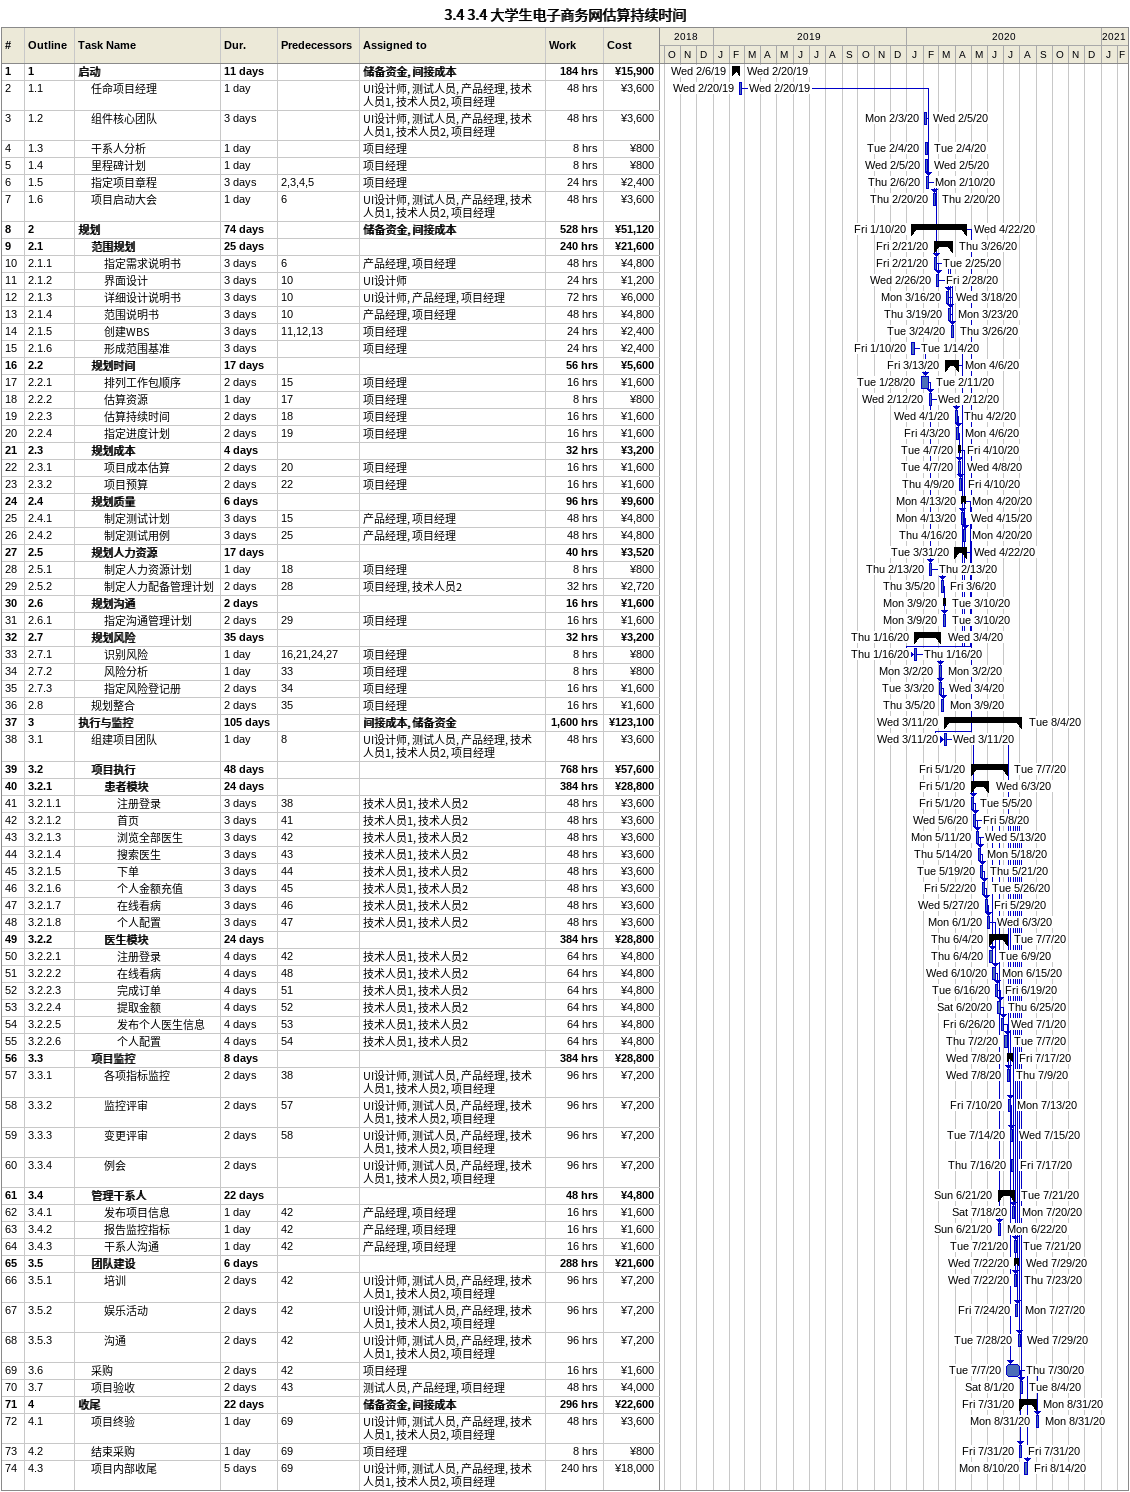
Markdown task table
3.4 3.4 大学生电子商务网估算持续时间

| ID | WBS | Task | Duration | Start | Finish | Predecessors | Resources | Work (h) | Cost (¥) |
|---|---|---|---|---|---|---|---|---|---|
| 1 | 1 | **启动** | 11d | 2019-02-06 | 2019-02-20 |  | 储备资金, 间接成本 | 184 | 15900 |
| 2 | 1.1 | 任命项目经理 | 1d | 2019-02-20 | 2019-02-20 |  | UI设计师, 测试人员, 产品经理, 技术人员1, 技术人员2, 项目经理 | 48 | 3600 |
| 3 | 1.2 | 组件核心团队 | 3d | 2020-02-03 | 2020-02-05 |  | UI设计师, 测试人员, 产品经理, 技术人员1, 技术人员2, 项目经理 | 48 | 3600 |
| 4 | 1.3 | 干系人分析 | 1d | 2020-02-04 | 2020-02-04 |  | 项目经理 | 8 | 800 |
| 5 | 1.4 | 里程碑计划 | 1d | 2020-02-05 | 2020-02-05 |  | 项目经理 | 8 | 800 |
| 6 | 1.5 | 指定项目章程 | 3d | 2020-02-06 | 2020-02-10 | 2, 3, 4, 5 | 项目经理 | 24 | 2400 |
| 7 | 1.6 | 项目启动大会 | 1d | 2020-02-20 | 2020-02-20 | 6 | UI设计师, 测试人员, 产品经理, 技术人员1, 技术人员2, 项目经理 | 48 | 3600 |
| 8 | 2 | **规划** | 74d | 2020-01-10 | 2020-04-22 |  | 储备资金, 间接成本 | 528 | 51120 |
| 9 | 2.1 | **范围规划** | 25d | 2020-02-21 | 2020-03-26 |  |  | 240 | 21600 |
| 10 | 2.1.1 | 指定需求说明书 | 3d | 2020-02-21 | 2020-02-25 | 6 | 产品经理, 项目经理 | 48 | 4800 |
| 11 | 2.1.2 | 界面设计 | 3d | 2020-02-26 | 2020-02-28 | 10 | UI设计师 | 24 | 1200 |
| 12 | 2.1.3 | 详细设计说明书 | 3d | 2020-03-16 | 2020-03-18 | 10 | UI设计师, 产品经理, 项目经理 | 72 | 6000 |
| 13 | 2.1.4 | 范围说明书 | 3d | 2020-03-19 | 2020-03-23 | 10 | 产品经理, 项目经理 | 48 | 4800 |
| 14 | 2.1.5 | 创建WBS | 3d | 2020-03-24 | 2020-03-26 | 11, 12, 13 | 项目经理 | 24 | 2400 |
| 15 | 2.1.6 | 形成范围基准 | 3d | 2020-01-10 | 2020-01-14 |  | 项目经理 | 24 | 2400 |
| 16 | 2.2 | **规划时间** | 17d | 2020-03-13 | 2020-04-06 |  |  | 56 | 5600 |
| 17 | 2.2.1 | 排列工作包顺序 | 2d | 2020-01-28 | 2020-02-11 | 15 | 项目经理 | 16 | 1600 |
| 18 | 2.2.2 | 估算资源 | 1d | 2020-02-12 | 2020-02-12 | 17 | 项目经理 | 8 | 800 |
| 19 | 2.2.3 | 估算持续时间 | 2d | 2020-04-01 | 2020-04-02 | 18 | 项目经理 | 16 | 1600 |
| 20 | 2.2.4 | 指定进度计划 | 2d | 2020-04-03 | 2020-04-06 | 19 | 项目经理 | 16 | 1600 |
| 21 | 2.3 | **规划成本** | 4d | 2020-04-07 | 2020-04-10 |  |  | 32 | 3200 |
| 22 | 2.3.1 | 项目成本估算 | 2d | 2020-04-07 | 2020-04-08 | 20 | 项目经理 | 16 | 1600 |
| 23 | 2.3.2 | 项目预算 | 2d | 2020-04-09 | 2020-04-10 | 22 | 项目经理 | 16 | 1600 |
| 24 | 2.4 | **规划质量** | 6d | 2020-04-13 | 2020-04-20 |  |  | 96 | 9600 |
| 25 | 2.4.1 | 制定测试计划 | 3d | 2020-04-13 | 2020-04-15 | 15 | 产品经理, 项目经理 | 48 | 4800 |
| 26 | 2.4.2 | 制定测试用例 | 3d | 2020-04-16 | 2020-04-20 | 25 | 产品经理, 项目经理 | 48 | 4800 |
| 27 | 2.5 | **规划人力资源** | 17d | 2020-03-31 | 2020-04-22 |  |  | 40 | 3520 |
| 28 | 2.5.1 | 制定人力资源计划 | 1d | 2020-02-13 | 2020-02-13 | 18 | 项目经理 | 8 | 800 |
| 29 | 2.5.2 | 制定人力配备管理计划 | 2d | 2020-03-05 | 2020-03-06 | 28 | 项目经理, 技术人员2 | 32 | 2720 |
| 30 | 2.6 | **规划沟通** | 2d | 2020-03-09 | 2020-03-10 |  |  | 16 | 1600 |
| 31 | 2.6.1 | 指定沟通管理计划 | 2d | 2020-03-09 | 2020-03-10 | 29 | 项目经理 | 16 | 1600 |
| 32 | 2.7 | **规划风险** | 35d | 2020-01-16 | 2020-03-04 |  |  | 32 | 3200 |
| 33 | 2.7.1 | 识别风险 | 1d | 2020-01-16 | 2020-01-16 | 16, 21, 24, 27 | 项目经理 | 8 | 800 |
| 34 | 2.7.2 | 风险分析 | 1d | 2020-03-02 | 2020-03-02 | 33 | 项目经理 | 8 | 800 |
| 35 | 2.7.3 | 指定风险登记册 | 2d | 2020-03-03 | 2020-03-04 | 34 | 项目经理 | 16 | 1600 |
| 36 | 2.8 | 规划整合 | 2d | 2020-03-05 | 2020-03-09 | 35 | 项目经理 | 16 | 1600 |
| 37 | 3 | **执行与监控** | 105d | 2020-03-11 | 2020-08-04 |  | 间接成本, 储备资金 | 1600 | 123100 |
| 38 | 3.1 | 组建项目团队 | 1d | 2020-03-11 | 2020-03-11 | 8 | UI设计师, 测试人员, 产品经理, 技术人员1, 技术人员2, 项目经理 | 48 | 3600 |
| 39 | 3.2 | **项目执行** | 48d | 2020-05-01 | 2020-07-07 |  |  | 768 | 57600 |
| 40 | 3.2.1 | **患者模块** | 24d | 2020-05-01 | 2020-06-03 |  |  | 384 | 28800 |
| 41 | 3.2.1.1 | 注册登录 | 3d | 2020-05-01 | 2020-05-05 | 38 | 技术人员1, 技术人员2 | 48 | 3600 |
| 42 | 3.2.1.2 | 首页 | 3d | 2020-05-06 | 2020-05-08 | 41 | 技术人员1, 技术人员2 | 48 | 3600 |
| 43 | 3.2.1.3 | 浏览全部医生 | 3d | 2020-05-11 | 2020-05-13 | 42 | 技术人员1, 技术人员2 | 48 | 3600 |
| 44 | 3.2.1.4 | 搜索医生 | 3d | 2020-05-14 | 2020-05-18 | 43 | 技术人员1, 技术人员2 | 48 | 3600 |
| 45 | 3.2.1.5 | 下单 | 3d | 2020-05-19 | 2020-05-21 | 44 | 技术人员1, 技术人员2 | 48 | 3600 |
| 46 | 3.2.1.6 | 个人金额充值 | 3d | 2020-05-22 | 2020-05-26 | 45 | 技术人员1, 技术人员2 | 48 | 3600 |
| 47 | 3.2.1.7 | 在线看病 | 3d | 2020-05-27 | 2020-05-29 | 46 | 技术人员1, 技术人员2 | 48 | 3600 |
| 48 | 3.2.1.8 | 个人配置 | 3d | 2020-06-01 | 2020-06-03 | 47 | 技术人员1, 技术人员2 | 48 | 3600 |
| 49 | 3.2.2 | **医生模块** | 24d | 2020-06-04 | 2020-07-07 |  |  | 384 | 28800 |
| 50 | 3.2.2.1 | 注册登录 | 4d | 2020-06-04 | 2020-06-09 | 42 | 技术人员1, 技术人员2 | 64 | 4800 |
| 51 | 3.2.2.2 | 在线看病 | 4d | 2020-06-10 | 2020-06-15 | 48 | 技术人员1, 技术人员2 | 64 | 4800 |
| 52 | 3.2.2.3 | 完成订单 | 4d | 2020-06-16 | 2020-06-19 | 51 | 技术人员1, 技术人员2 | 64 | 4800 |
| 53 | 3.2.2.4 | 提取金额 | 4d | 2020-06-20 | 2020-06-25 | 52 | 技术人员1, 技术人员2 | 64 | 4800 |
| 54 | 3.2.2.5 | 发布个人医生信息 | 4d | 2020-06-26 | 2020-07-01 | 53 | 技术人员1, 技术人员2 | 64 | 4800 |
| 55 | 3.2.2.6 | 个人配置 | 4d | 2020-07-02 | 2020-07-07 | 54 | 技术人员1, 技术人员2 | 64 | 4800 |
| 56 | 3.3 | **项目监控** | 8d | 2020-07-08 | 2020-07-17 |  |  | 384 | 28800 |
| 57 | 3.3.1 | 各项指标监控 | 2d | 2020-07-08 | 2020-07-09 | 38 | UI设计师, 测试人员, 产品经理, 技术人员1, 技术人员2, 项目经理 | 96 | 7200 |
| 58 | 3.3.2 | 监控评审 | 2d | 2020-07-10 | 2020-07-13 | 57 | UI设计师, 测试人员, 产品经理, 技术人员1, 技术人员2, 项目经理 | 96 | 7200 |
| 59 | 3.3.3 | 变更评审 | 2d | 2020-07-14 | 2020-07-15 | 58 | UI设计师, 测试人员, 产品经理, 技术人员1, 技术人员2, 项目经理 | 96 | 7200 |
| 60 | 3.3.4 | 例会 | 2d | 2020-07-16 | 2020-07-17 |  | UI设计师, 测试人员, 产品经理, 技术人员1, 技术人员2, 项目经理 | 96 | 7200 |
| 61 | 3.4 | **管理干系人** | 22d | 2020-06-21 | 2020-07-21 |  |  | 48 | 4800 |
| 62 | 3.4.1 | 发布项目信息 | 1d | 2020-07-18 | 2020-07-20 | 42 | 产品经理, 项目经理 | 16 | 1600 |
| 63 | 3.4.2 | 报告监控指标 | 1d | 2020-06-21 | 2020-06-22 | 42 | 产品经理, 项目经理 | 16 | 1600 |
| 64 | 3.4.3 | 干系人沟通 | 1d | 2020-07-21 | 2020-07-21 | 42 | 产品经理, 项目经理 | 16 | 1600 |
| 65 | 3.5 | **团队建设** | 6d | 2020-07-22 | 2020-07-29 |  |  | 288 | 21600 |
| 66 | 3.5.1 | 培训 | 2d | 2020-07-22 | 2020-07-23 | 42 | UI设计师, 测试人员, 产品经理, 技术人员1, 技术人员2, 项目经理 | 96 | 7200 |
| 67 | 3.5.2 | 娱乐活动 | 2d | 2020-07-24 | 2020-07-27 | 42 | UI设计师, 测试人员, 产品经理, 技术人员1, 技术人员2, 项目经理 | 96 | 7200 |
| 68 | 3.5.3 | 沟通 | 2d | 2020-07-28 | 2020-07-29 | 42 | UI设计师, 测试人员, 产品经理, 技术人员1, 技术人员2, 项目经理 | 96 | 7200 |
| 69 | 3.6 | 采购 | 2d | 2020-07-07 | 2020-07-30 | 42 | 项目经理 | 16 | 1600 |
| 70 | 3.7 | 项目验收 | 2d | 2020-08-01 | 2020-08-04 | 43 | 测试人员, 产品经理, 项目经理 | 48 | 4000 |
| 71 | 4 | **收尾** | 22d | 2020-07-31 | 2020-08-31 |  | 储备资金, 间接成本 | 296 | 22600 |
| 72 | 4.1 | 项目终验 | 1d | 2020-08-31 | 2020-08-31 | 69 | UI设计师, 测试人员, 产品经理, 技术人员1, 技术人员2, 项目经理 | 48 | 3600 |
| 73 | 4.2 | 结束采购 | 1d | 2020-07-31 | 2020-07-31 | 69 | 项目经理 | 8 | 800 |
| 74 | 4.3 | 项目内部收尾 | 5d | 2020-08-10 | 2020-08-14 | 69 | UI设计师, 测试人员, 产品经理, 技术人员1, 技术人员2, 项目经理 | 240 | 18000 |
